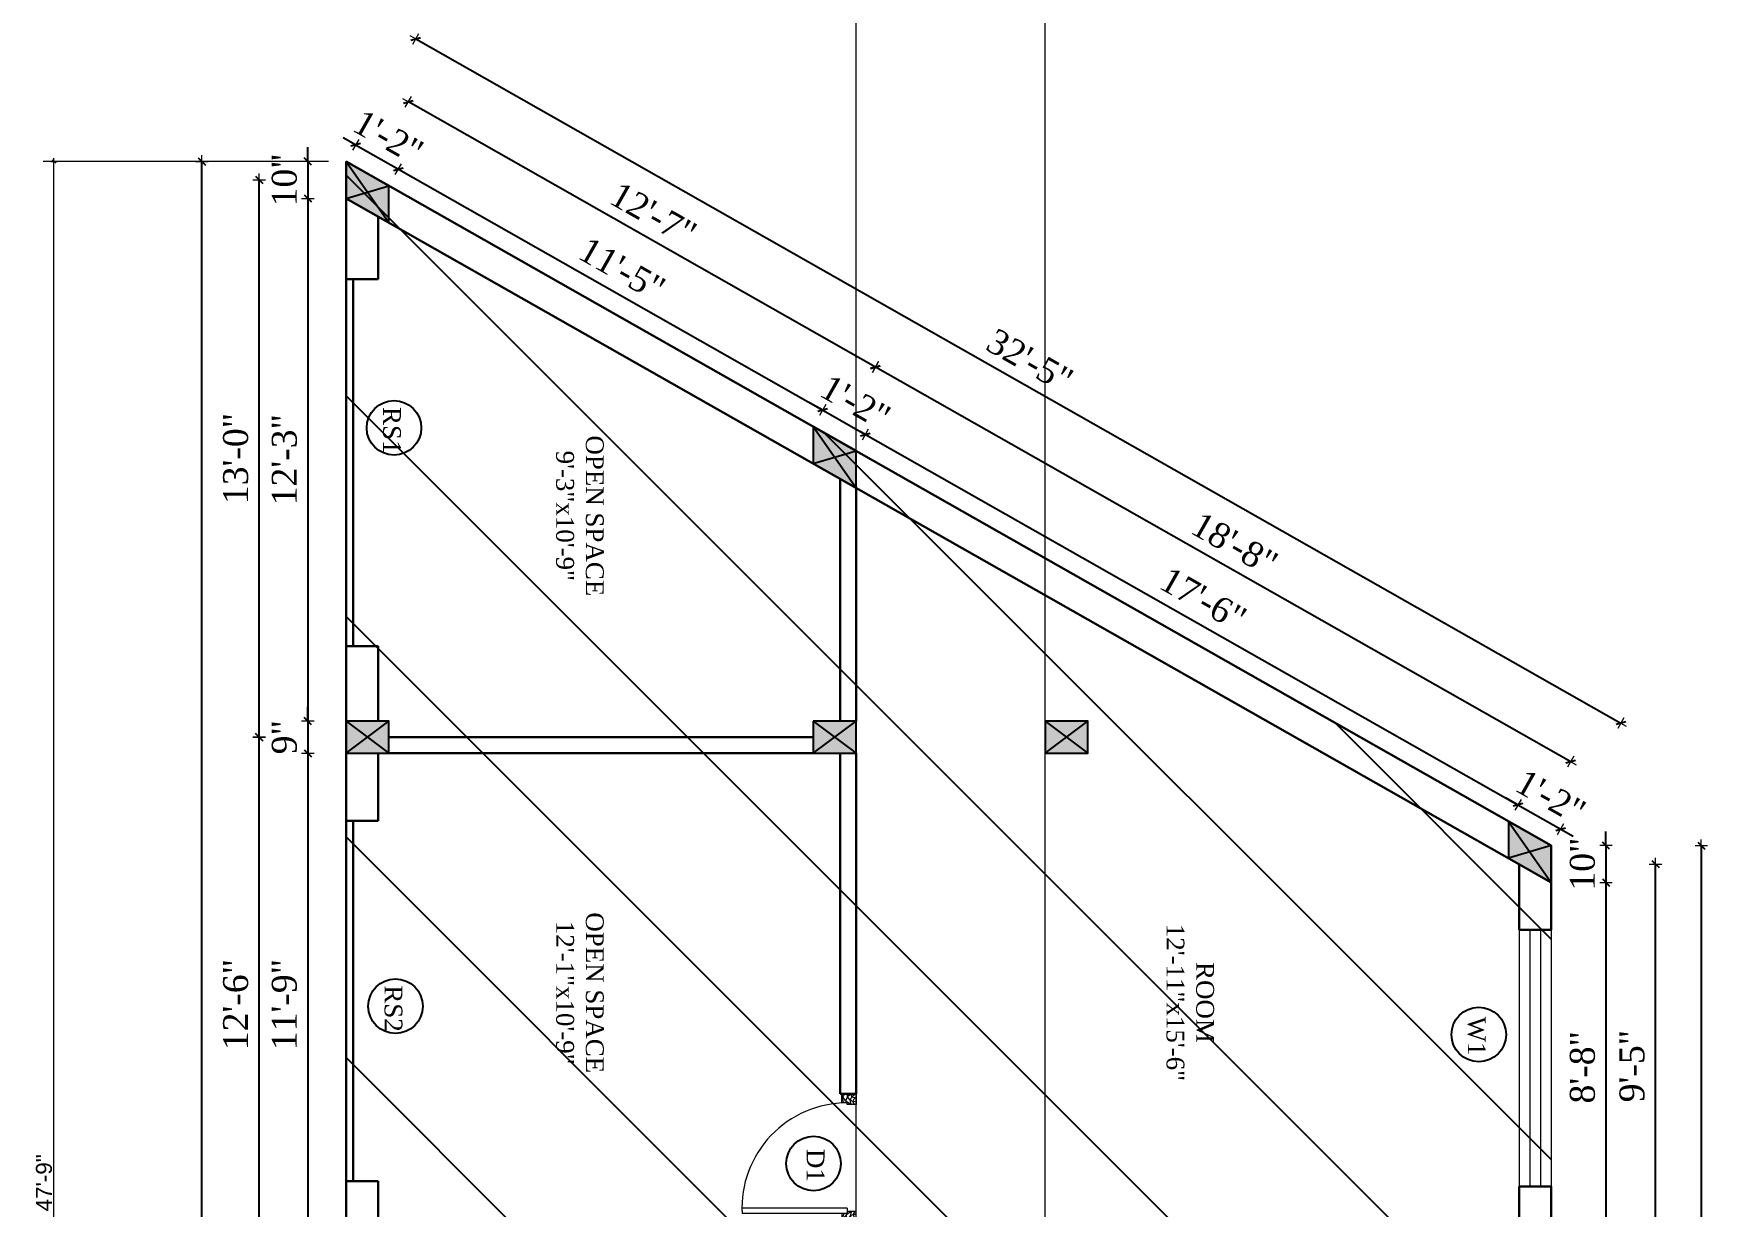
# Model space of a CAD drawing. Header units: inches. Extents: x 4069 to 291496, y -47643 to 12535.
# Drawn here: x 147445 to 147914.5, y -22967.5 to -22638.5 of the extents above; entities that cross this region are included whole.
import ezdxf

# ---------------------------------------------------------------- set-up
doc = ezdxf.new("R2010")
doc.units = ezdxf.units.IN
doc.header["$LTSCALE"] = 5
doc.header["$MEASUREMENT"] = 0
for name, color, linetype, lineweight in [('A-WALL', 7, 'Continuous', 9), ('Dimension', 7, 'Continuous', 18), ('DOOR', 62, 'Continuous', 0), ('Dw', 2, 'Continuous', 18)]:
    doc.layers.add(name, color=color, linetype=linetype, lineweight=lineweight)
doc.layers.add('dim line', color=7, linetype='Continuous', lineweight=15, true_color=0xfab2b2)
doc.layers.add('TEXT', color=6, linetype='Continuous')
doc.layers.add('WALL', color=7, linetype='Continuous')
doc.styles.add('ordinary', font='times.ttf')
doc.styles.get("Standard").update_dxf_attribs({"font": 'arial.ttf'})
doc.dimstyles.new('Copy of 96', dxfattribs={"dimtxt": 7, "dimasz": 4, "dimexe": 0.5, "dimexo": 0.5, "dimgap": 3, "dimtad": 1, "dimdec": 1, "dimzin": 11, "dimdsep": 46, "dimlunit": 4, "dimtxsty": 'ordinary', "dimblk": 'OBLIQUE', "dimcen": 0.09, "dimse1": 1, "dimse2": 1, "dimclrt": 6, "dimazin": 0, "dimtfac": 1, "dimtdec": 1, "dimtix": 1, "dimtmove": 2, "dimatfit": 3, "dimldrblk": 'leader', "dimfxl": 0.5, "dimfxlon": 1, "dimtolj": 1, "dimtzin": 0, "dimarcsym": 0})
doc.dimstyles.new('Standard$0', dxfattribs={"dimtxt": 6, "dimasz": 4, "dimexe": 3, "dimexo": 6, "dimgap": 3, "dimtad": 1, "dimdec": 1, "dimzin": 0, "dimdsep": 46, "dimlunit": 4, "dimtxsty": 'Standard', "dimcen": 0.09, "dimclrd": 6, "dimclre": 6, "dimclrt": 7, "dimadec": 0, "dimazin": 0, "dimtfac": 1, "dimtdec": 1, "dimtix": 1, "dimtofl": 0, "dimtmove": 1, "dimatfit": 3, "dimfxl": 1, "dimtolj": 1, "dimtzin": 0, "dimlwd": 18, "dimlwe": 18, "dimarcsym": 0})

# ---------------------------------------------------------------- blocks, each defined once
blk = doc.blocks.new('c2a')
at = {"color": 1, "ltscale": 5}
for p, q in [((18091.63, 4625.76), (18084.82, 4613.76)), ((18101.98, 4625.76), (18091.63, 4625.76)), ((18095.17, 4613.76), (18101.98, 4625.76)), ((18084.82, 4613.76), (18095.17, 4613.76))]:
    blk.add_line(p, q, dxfattribs=at)
blk = doc.blocks.new('A$C27B36B59')
at = {"layer": 'DOOR'}
for p, q in [((0, 4), (0, 0)), ((2.5, 4), (0, 4)), ((0, 0), (3, 0)), ((2.5, 2.5), (2.5, 4)), ((3, 2.5), (2.5, 2.5)), ((3, 0), (3, 2.5))]:
    blk.add_line(p, q, dxfattribs=at)
for centre, radius, start, end in [((-1.4, -0.54), 4.75, 22.1411, 72.838), ((1.34, 2.09), 1.64, 45.138, 144.8948), ((2.21, 0.3), 2.49, 83.3149, 152.658), ((0.13, 0.37), 2.05, 349.4875, 93.6805), ((1.96, -0.47), 2.01, 58.7447, 166.495), ((-0.06, 0.32), 1.13, 343.542, 86.947), ((2.08, -0.4), 1.17, 38.2816, 160.1519)]:
    blk.add_arc(centre, radius, start, end, dxfattribs=at)
blk = doc.blocks.new('D2')
at = {"layer": 'DOOR'}
for p, q in [((74473.95, 24047.59), (74473.95, 24018.09)), ((74473.95, 24047.59), (74475.45, 24047.59)), ((74475.45, 24047.59), (74475.45, 24018.13))]:
    blk.add_line(p, q, dxfattribs=at)
blk.add_arc((74473.95, 24047.59), 29.5, 180, 272.9146, dxfattribs=at)
at = {"layer": 'DOOR', "xscale": -1, "rotation": 180}
blk.add_blockref('A$C27B36B59', (74441.95, 24050.09), dxfattribs=at)
at = {"layer": 'DOOR', "rotation": 180}
blk.add_blockref('A$C27B36B59', (74477.95, 24050.09), dxfattribs=at)
blk = doc.blocks.new('oblique')
at = {"color": 0, "lineweight": -2}
blk.add_line((0.25, 0.25), (-0.25, -0.25), dxfattribs=at)
at = {"layer": 'dim line', "lineweight": 9}
for p, q in [((-0.4375, 0), (0.4375, 0)), ((0, 0.4375), (0, -0.4375))]:
    blk.add_line(p, q, dxfattribs=at)
blk = doc.blocks.new('*D4877')
at = {"layer": 'A-WALL', "color": 0, "lineweight": -2, "ltscale": 50, "transparency": 16777216}
blk.add_line((147508.32, -22985.9), (147508.32, -22835.9), dxfattribs=at)
at = {"layer": 'Defpoints', "color": 0, "ltscale": 50, "transparency": 16777216}
for p in [(147508.32, -22835.9), (147532.74, -22835.9), (147532.74, -22985.9)]:
    blk.add_point(p, dxfattribs=at)
at = {"layer": 'A-WALL', "color": 0, "lineweight": -2, "ltscale": 50, "transparency": 16777216, "xscale": 4, "yscale": 4, "zscale": 4}
for p, rotation in [((147508.32, -22835.9), 90), ((147508.32, -22985.9), 270)]:
    blk.add_blockref('oblique', p, dxfattribs=dict(at, rotation=rotation))
at = {"layer": 'A-WALL', "color": 6, "ltscale": 50, "transparency": 16777216, "insert": (147501.76, -22910.9), "char_height": 7, "attachment_point": 5, "rotation": 90, "style": 'ordinary'}
blk.add_mtext('\\A1;12\'-6"', dxfattribs=at)
blk = doc.blocks.new('_OBLIQUE')
at = {"color": 0, "linetype": 'ByBlock'}
blk.add_line((-0.5, -0.5), (0.5, 0.5), dxfattribs=at)
blk = doc.blocks.new('leader')
at = {"layer": 'Dimension'}
for p, q in [((0, -4.33), (0, 4.33)), ((-4.42, 0), (4.42, 0))]:
    blk.add_line(p, q, dxfattribs=at)
blk = doc.blocks.new('*D4878')
at = {"layer": 'A-WALL', "color": 0, "lineweight": -2, "ltscale": 50, "transparency": 16777216}
blk.add_line((147508.32, -22835.9), (147508.32, -22679.57), dxfattribs=at)
at = {"layer": 'Defpoints', "color": 0, "ltscale": 50, "transparency": 16777216}
for p in [(147508.32, -22679.57), (147532.74, -22679.57), (147532.74, -22835.9)]:
    blk.add_point(p, dxfattribs=at)
at = {"layer": 'A-WALL', "color": 0, "lineweight": -2, "ltscale": 50, "transparency": 16777216, "xscale": 4, "yscale": 4, "zscale": 4}
for p, rotation in [((147508.32, -22679.57), 90), ((147508.32, -22835.9), 270)]:
    blk.add_blockref('oblique', p, dxfattribs=dict(at, rotation=rotation))
at = {"layer": 'A-WALL', "color": 6, "ltscale": 50, "transparency": 16777216, "insert": (147501.76, -22757.73), "char_height": 7, "attachment_point": 5, "rotation": 90, "style": 'ordinary'}
blk.add_mtext('\\A1;13\'-0"', dxfattribs=at)
blk = doc.blocks.new('*D4863')
at = {"layer": 'A-WALL', "color": 0, "lineweight": -2, "ltscale": 50, "transparency": 16777216}
blk.add_line((147492.27, -23295.4), (147492.27, -22674.4), dxfattribs=at)
at = {"layer": 'Defpoints', "color": 0, "ltscale": 50, "transparency": 16777216}
for p in [(147492.27, -22674.4), (147535.92, -22674.4), (147541.92, -23295.4)]:
    blk.add_point(p, dxfattribs=at)
at = {"layer": 'A-WALL', "color": 0, "lineweight": -2, "ltscale": 50, "transparency": 16777216, "xscale": 4, "yscale": 4, "zscale": 4}
for p, rotation in [((147492.27, -22674.4), 90), ((147492.27, -23295.4), 270)]:
    blk.add_blockref('oblique', p, dxfattribs=dict(at, rotation=rotation))
at = {"layer": 'A-WALL', "color": 6, "ltscale": 50, "transparency": 16777216, "insert": (147485.7, -22984.9), "char_height": 7, "attachment_point": 5, "rotation": 90, "style": 'ordinary'}
blk.add_mtext('\\A1;51\'-9"', dxfattribs=at)
blk = doc.blocks.new('*D4879')
at = {"layer": 'A-WALL', "color": 0, "lineweight": -2, "ltscale": 50, "transparency": 16777216}
for p, q in [((147535.38, -22669.75), (147531.9, -22667.78)), ((147535.38, -22669.75), (147547.38, -22676.57)), ((147547.38, -22676.57), (147550.85, -22678.54))]:
    blk.add_line(p, q, dxfattribs=at)
at = {"layer": 'Defpoints', "color": 0, "ltscale": 50, "transparency": 16777216}
for p in [(147532.74, -22674.4), (147547.38, -22676.57), (147544.74, -22681.21)]:
    blk.add_point(p, dxfattribs=at)
at = {"layer": 'A-WALL', "color": 0, "lineweight": -2, "ltscale": 50, "transparency": 16777216, "xscale": 4, "yscale": 4, "zscale": 4}
for p, rotation in [((147535.38, -22669.75), 330.4114854943178), ((147547.38, -22676.57), 150.4114854943178)]:
    blk.add_blockref('oblique', p, dxfattribs=dict(at, rotation=rotation))
at = {"layer": 'A-WALL', "color": 6, "ltscale": 50, "transparency": 16777216, "insert": (147544.58, -22667.51), "char_height": 7, "attachment_point": 5, "rotation": 330.4115, "style": 'ordinary'}
blk.add_mtext('\\A1;1\'-2"', dxfattribs=at)
blk = doc.blocks.new('*D4880')
at = {"layer": 'A-WALL', "color": 0, "lineweight": -2, "ltscale": 50, "transparency": 16777216}
blk.add_line((147547.38, -22676.57), (147666.38, -22744.14), dxfattribs=at)
at = {"layer": 'Defpoints', "color": 0, "ltscale": 50, "transparency": 16777216}
for p in [(147544.74, -22681.21), (147666.38, -22744.14), (147663.74, -22748.78)]:
    blk.add_point(p, dxfattribs=at)
at = {"layer": 'A-WALL', "color": 0, "lineweight": -2, "ltscale": 50, "transparency": 16777216, "xscale": 4, "yscale": 4, "zscale": 4}
for p, rotation in [((147547.38, -22676.57), 150.4114854943182), ((147666.38, -22744.14), 330.4114854943182)]:
    blk.add_blockref('oblique', p, dxfattribs=dict(at, rotation=rotation))
at = {"layer": 'A-WALL', "color": 6, "ltscale": 50, "transparency": 16777216, "insert": (147610.11, -22704.65), "char_height": 7, "attachment_point": 5, "rotation": 330.4115, "style": 'ordinary'}
blk.add_mtext('\\A1;11\'-5"', dxfattribs=at)
blk = doc.blocks.new('*D4881')
at = {"layer": 'A-WALL', "color": 0, "lineweight": -2, "ltscale": 50, "transparency": 16777216}
for p, q in [((147666.38, -22744.14), (147662.9, -22742.16)), ((147666.38, -22744.14), (147678.38, -22750.95)), ((147678.38, -22750.95), (147681.85, -22752.92))]:
    blk.add_line(p, q, dxfattribs=at)
at = {"layer": 'Defpoints', "color": 0, "ltscale": 50, "transparency": 16777216}
for p in [(147663.74, -22748.78), (147678.38, -22750.95), (147675.74, -22755.59)]:
    blk.add_point(p, dxfattribs=at)
at = {"layer": 'A-WALL', "color": 0, "lineweight": -2, "ltscale": 50, "transparency": 16777216, "xscale": 4, "yscale": 4, "zscale": 4}
for p, rotation in [((147666.38, -22744.14), 330.4114854943182), ((147678.38, -22750.95), 150.4114854943182)]:
    blk.add_blockref('oblique', p, dxfattribs=dict(at, rotation=rotation))
at = {"layer": 'A-WALL', "color": 6, "ltscale": 50, "transparency": 16777216, "insert": (147675.58, -22741.89), "char_height": 7, "attachment_point": 5, "rotation": 330.4115, "style": 'ordinary'}
blk.add_mtext('\\A1;1\'-2"', dxfattribs=at)
blk = doc.blocks.new('*D4882')
at = {"layer": 'A-WALL', "color": 0, "lineweight": -2, "ltscale": 50, "transparency": 16777216}
blk.add_line((147678.38, -22750.95), (147861.38, -22854.86), dxfattribs=at)
at = {"layer": 'Defpoints', "color": 0, "ltscale": 50, "transparency": 16777216}
for p in [(147675.74, -22755.59), (147861.38, -22854.86), (147858.74, -22859.5)]:
    blk.add_point(p, dxfattribs=at)
at = {"layer": 'A-WALL', "color": 0, "lineweight": -2, "ltscale": 50, "transparency": 16777216, "xscale": 4, "yscale": 4, "zscale": 4}
for p, rotation in [((147678.38, -22750.95), 150.4114854943182), ((147861.38, -22854.86), 330.4114854943182)]:
    blk.add_blockref('oblique', p, dxfattribs=dict(at, rotation=rotation))
at = {"layer": 'A-WALL', "color": 6, "ltscale": 50, "transparency": 16777216, "insert": (147773.12, -22797.19), "char_height": 7, "attachment_point": 5, "rotation": 330.4115, "style": 'ordinary'}
blk.add_mtext('\\A1;17\'-6"', dxfattribs=at)
blk = doc.blocks.new('*D4883')
at = {"layer": 'A-WALL', "color": 0, "lineweight": -2, "ltscale": 50, "transparency": 16777216}
for p, q in [((147861.38, -22854.86), (147857.9, -22852.88)), ((147861.38, -22854.86), (147873.38, -22861.67)), ((147873.38, -22861.67), (147876.85, -22863.65))]:
    blk.add_line(p, q, dxfattribs=at)
at = {"layer": 'Defpoints', "color": 0, "ltscale": 50, "transparency": 16777216}
for p in [(147858.74, -22859.5), (147873.38, -22861.67), (147870.74, -22866.32)]:
    blk.add_point(p, dxfattribs=at)
at = {"layer": 'A-WALL', "color": 0, "lineweight": -2, "ltscale": 50, "transparency": 16777216, "xscale": 4, "yscale": 4, "zscale": 4}
for p, rotation in [((147861.38, -22854.86), 330.4114854943182), ((147873.38, -22861.67), 150.4114854943182)]:
    blk.add_blockref('oblique', p, dxfattribs=dict(at, rotation=rotation))
at = {"layer": 'A-WALL', "color": 6, "ltscale": 50, "transparency": 16777216, "insert": (147870.58, -22852.61), "char_height": 7, "attachment_point": 5, "rotation": 330.4115, "style": 'ordinary'}
blk.add_mtext('\\A1;1\'-2"', dxfattribs=at)
blk = doc.blocks.new('*D4884')
at = {"layer": 'A-WALL', "color": 0, "lineweight": -2, "ltscale": 50, "transparency": 16777216}
blk.add_line((147876.17, -22842.78), (147681.17, -22732.06), dxfattribs=at)
at = {"layer": 'Defpoints', "color": 0, "ltscale": 50, "transparency": 16777216}
for p in [(147681.17, -22732.06), (147669.74, -22752.19), (147864.74, -22862.91)]:
    blk.add_point(p, dxfattribs=at)
at = {"layer": 'A-WALL', "color": 0, "lineweight": -2, "ltscale": 50, "transparency": 16777216, "xscale": 4, "yscale": 4, "zscale": 4}
for p, rotation in [((147681.17, -22732.06), 150.4114854942596), ((147876.17, -22842.78), 330.4114854942596)]:
    blk.add_blockref('oblique', p, dxfattribs=dict(at, rotation=rotation))
at = {"layer": 'A-WALL', "color": 6, "ltscale": 50, "transparency": 16777216, "insert": (147781.91, -22781.71), "char_height": 7, "attachment_point": 5, "rotation": 330.4115, "style": 'ordinary'}
blk.add_mtext('\\A1;18\'-8"', dxfattribs=at)
blk = doc.blocks.new('*D4885')
at = {"layer": 'A-WALL', "color": 0, "lineweight": -2, "ltscale": 50, "transparency": 16777216}
blk.add_line((147681.17, -22732.06), (147550.17, -22657.67), dxfattribs=at)
at = {"layer": 'Defpoints', "color": 0, "ltscale": 50, "transparency": 16777216}
for p in [(147550.17, -22657.67), (147538.74, -22677.8), (147669.74, -22752.19)]:
    blk.add_point(p, dxfattribs=at)
at = {"layer": 'A-WALL', "color": 0, "lineweight": -2, "ltscale": 50, "transparency": 16777216, "xscale": 4, "yscale": 4, "zscale": 4}
for p, rotation in [((147550.17, -22657.67), 150.4114854943182), ((147681.17, -22732.06), 330.4114854943182)]:
    blk.add_blockref('oblique', p, dxfattribs=dict(at, rotation=rotation))
at = {"layer": 'A-WALL', "color": 6, "ltscale": 50, "transparency": 16777216, "insert": (147618.91, -22689.15), "char_height": 7, "attachment_point": 5, "rotation": 330.4115, "style": 'ordinary'}
blk.add_mtext('\\A1;12\'-7"', dxfattribs=at)
blk = doc.blocks.new('*D4864')
at = {"layer": 'A-WALL', "color": 0, "lineweight": -2, "ltscale": 50, "transparency": 16777216}
blk.add_line((147552.25, -22640.02), (147890.25, -22831.95), dxfattribs=at)
at = {"layer": 'Defpoints', "color": 0, "ltscale": 50, "transparency": 16777216}
for p in [(147532.74, -22674.4), (147890.25, -22831.95), (147870.74, -22866.32)]:
    blk.add_point(p, dxfattribs=at)
at = {"layer": 'A-WALL', "color": 0, "lineweight": -2, "ltscale": 50, "transparency": 16777216, "xscale": 4, "yscale": 4, "zscale": 4}
for p, rotation in [((147552.25, -22640.02), 150.4114854942656), ((147890.25, -22831.95), 330.4114854942656)]:
    blk.add_blockref('oblique', p, dxfattribs=dict(at, rotation=rotation))
at = {"layer": 'A-WALL', "color": 6, "ltscale": 50, "transparency": 16777216, "insert": (147724.49, -22730.28), "char_height": 7, "attachment_point": 5, "rotation": 330.4115, "style": 'ordinary'}
blk.add_mtext('\\A1;32\'-5"', dxfattribs=at)
blk = doc.blocks.new('*D4886')
at = {"layer": 'A-WALL', "color": 0, "lineweight": -2, "ltscale": 50, "transparency": 16777216}
for p, q in [((147886.05, -22866.32), (147886.05, -22862.32)), ((147886.05, -22866.32), (147886.05, -22876.67)), ((147886.05, -22876.67), (147886.05, -22880.67))]:
    blk.add_line(p, q, dxfattribs=at)
at = {"layer": 'Defpoints', "color": 0, "ltscale": 50, "transparency": 16777216}
for p in [(147870.74, -22866.32), (147870.74, -22876.67), (147886.05, -22876.67)]:
    blk.add_point(p, dxfattribs=at)
at = {"layer": 'A-WALL', "color": 0, "lineweight": -2, "ltscale": 50, "transparency": 16777216, "xscale": 4, "yscale": 4, "zscale": 4}
for p, rotation in [((147886.05, -22866.32), 270), ((147886.05, -22876.67), 90)]:
    blk.add_blockref('oblique', p, dxfattribs=dict(at, rotation=rotation))
at = {"layer": 'A-WALL', "color": 6, "ltscale": 50, "transparency": 16777216, "insert": (147879.49, -22871.49), "char_height": 7, "attachment_point": 5, "rotation": 90, "style": 'ordinary'}
blk.add_mtext('\\A1;10"', dxfattribs=at)
blk = doc.blocks.new('*D4887')
at = {"layer": 'A-WALL', "color": 0, "lineweight": -2, "ltscale": 50, "transparency": 16777216}
blk.add_line((147886.05, -22876.67), (147886.05, -22980.32), dxfattribs=at)
at = {"layer": 'Defpoints', "color": 0, "ltscale": 50, "transparency": 16777216}
for p in [(147870.74, -22876.67), (147870.74, -22980.32), (147886.05, -22980.32)]:
    blk.add_point(p, dxfattribs=at)
at = {"layer": 'A-WALL', "color": 0, "lineweight": -2, "ltscale": 50, "transparency": 16777216, "xscale": 4, "yscale": 4, "zscale": 4}
for p, rotation in [((147886.05, -22876.67), 90), ((147886.05, -22980.32), 270)]:
    blk.add_blockref('oblique', p, dxfattribs=dict(at, rotation=rotation))
at = {"layer": 'A-WALL', "color": 6, "ltscale": 50, "transparency": 16777216, "insert": (147879.49, -22928.49), "char_height": 7, "attachment_point": 5, "rotation": 90, "style": 'ordinary'}
blk.add_mtext('\\A1;8\'-8"', dxfattribs=at)
blk = doc.blocks.new('*D4895')
at = {"layer": 'A-WALL', "color": 0, "lineweight": -2, "ltscale": 50, "transparency": 16777216}
blk.add_line((147899.95, -22984.82), (147899.95, -22871.49), dxfattribs=at)
at = {"layer": 'Defpoints', "color": 0, "ltscale": 50, "transparency": 16777216}
for p in [(147870.74, -22871.49), (147899.95, -22871.49), (147870.74, -22984.82)]:
    blk.add_point(p, dxfattribs=at)
at = {"layer": 'A-WALL', "color": 0, "lineweight": -2, "ltscale": 50, "transparency": 16777216, "xscale": 4, "yscale": 4, "zscale": 4}
for p, rotation in [((147899.95, -22871.49), 90), ((147899.95, -22984.82), 270)]:
    blk.add_blockref('oblique', p, dxfattribs=dict(at, rotation=rotation))
at = {"layer": 'A-WALL', "color": 6, "ltscale": 50, "transparency": 16777216, "insert": (147893.38, -22928.16), "char_height": 7, "attachment_point": 5, "rotation": 90, "style": 'ordinary'}
blk.add_mtext('\\A1;9\'-5"', dxfattribs=at)
blk = doc.blocks.new('*D4865')
at = {"layer": 'A-WALL', "color": 0, "lineweight": -2, "ltscale": 50, "transparency": 16777216}
blk.add_line((147912.8, -22866.32), (147912.8, -23245.32), dxfattribs=at)
at = {"layer": 'Defpoints', "color": 0, "ltscale": 50, "transparency": 16777216}
for p in [(147870.74, -22866.32), (147870.74, -23245.32), (147912.8, -23245.32)]:
    blk.add_point(p, dxfattribs=at)
at = {"layer": 'A-WALL', "color": 0, "lineweight": -2, "ltscale": 50, "transparency": 16777216, "xscale": 4, "yscale": 4, "zscale": 4}
for p, rotation in [((147912.8, -22866.32), 90), ((147912.8, -23245.32), 270)]:
    blk.add_blockref('oblique', p, dxfattribs=dict(at, rotation=rotation))
at = {"layer": 'A-WALL', "color": 6, "ltscale": 50, "transparency": 16777216, "insert": (147906.23, -23055.82), "char_height": 7, "attachment_point": 5, "rotation": 90, "style": 'ordinary'}
blk.add_mtext('\\A1;31\'-7"', dxfattribs=at)
blk = doc.blocks.new('*D4866')
at = {"layer": 'A-WALL', "color": 0, "lineweight": -2, "ltscale": 50, "transparency": 16777216}
for p, q in [((147521.98, -22674.4), (147521.98, -22670.4)), ((147521.98, -22674.4), (147521.98, -22684.75)), ((147521.98, -22684.75), (147521.98, -22688.75))]:
    blk.add_line(p, q, dxfattribs=at)
at = {"layer": 'Defpoints', "color": 0, "ltscale": 50, "transparency": 16777216}
for p in [(147532.74, -22674.4), (147521.98, -22684.75), (147532.74, -22684.75)]:
    blk.add_point(p, dxfattribs=at)
at = {"layer": 'A-WALL', "color": 0, "lineweight": -2, "ltscale": 50, "transparency": 16777216, "xscale": 4, "yscale": 4, "zscale": 4}
for p, rotation in [((147521.98, -22674.4), 270), ((147521.98, -22684.75), 90)]:
    blk.add_blockref('oblique', p, dxfattribs=dict(at, rotation=rotation))
at = {"layer": 'A-WALL', "color": 6, "ltscale": 50, "transparency": 16777216, "insert": (147515.42, -22679.57), "char_height": 7, "attachment_point": 5, "rotation": 90, "style": 'ordinary'}
blk.add_mtext('\\A1;10"', dxfattribs=at)
blk = doc.blocks.new('*D4867')
at = {"layer": 'A-WALL', "color": 0, "lineweight": -2, "ltscale": 50, "transparency": 16777216}
blk.add_line((147521.98, -22684.75), (147521.98, -22831.4), dxfattribs=at)
at = {"layer": 'Defpoints', "color": 0, "ltscale": 50, "transparency": 16777216}
for p in [(147532.74, -22684.75), (147521.98, -22831.4), (147532.74, -22831.4)]:
    blk.add_point(p, dxfattribs=at)
at = {"layer": 'A-WALL', "color": 0, "lineweight": -2, "ltscale": 50, "transparency": 16777216, "xscale": 4, "yscale": 4, "zscale": 4}
for p, rotation in [((147521.98, -22684.75), 90), ((147521.98, -22831.4), 270)]:
    blk.add_blockref('oblique', p, dxfattribs=dict(at, rotation=rotation))
at = {"layer": 'A-WALL', "color": 6, "ltscale": 50, "transparency": 16777216, "insert": (147515.42, -22758.07), "char_height": 7, "attachment_point": 5, "rotation": 90, "style": 'ordinary'}
blk.add_mtext('\\A1;12\'-3"', dxfattribs=at)
blk = doc.blocks.new('*D4868')
at = {"layer": 'A-WALL', "color": 0, "lineweight": -2, "ltscale": 50, "transparency": 16777216}
for p, q in [((147521.98, -22831.4), (147521.98, -22827.4)), ((147521.98, -22831.4), (147521.98, -22840.4)), ((147521.98, -22840.4), (147521.98, -22844.4))]:
    blk.add_line(p, q, dxfattribs=at)
at = {"layer": 'Defpoints', "color": 0, "ltscale": 50, "transparency": 16777216}
for p in [(147532.74, -22831.4), (147521.98, -22840.4), (147532.74, -22840.4)]:
    blk.add_point(p, dxfattribs=at)
at = {"layer": 'A-WALL', "color": 0, "lineweight": -2, "ltscale": 50, "transparency": 16777216, "xscale": 4, "yscale": 4, "zscale": 4}
for p, rotation in [((147521.98, -22831.4), 270), ((147521.98, -22840.4), 90)]:
    blk.add_blockref('oblique', p, dxfattribs=dict(at, rotation=rotation))
at = {"layer": 'A-WALL', "color": 6, "ltscale": 50, "transparency": 16777216, "insert": (147515.41, -22835.9), "char_height": 7, "attachment_point": 5, "rotation": 90, "style": 'ordinary'}
blk.add_mtext('\\A1;9"', dxfattribs=at)
blk = doc.blocks.new('*D4869')
at = {"layer": 'A-WALL', "color": 0, "lineweight": -2, "ltscale": 50, "transparency": 16777216}
blk.add_line((147521.98, -22840.4), (147521.98, -22981.4), dxfattribs=at)
at = {"layer": 'Defpoints', "color": 0, "ltscale": 50, "transparency": 16777216}
for p in [(147532.74, -22840.4), (147521.98, -22981.4), (147532.74, -22981.4)]:
    blk.add_point(p, dxfattribs=at)
at = {"layer": 'A-WALL', "color": 0, "lineweight": -2, "ltscale": 50, "transparency": 16777216, "xscale": 4, "yscale": 4, "zscale": 4}
for p, rotation in [((147521.98, -22840.4), 90), ((147521.98, -22981.4), 270)]:
    blk.add_blockref('oblique', p, dxfattribs=dict(at, rotation=rotation))
at = {"layer": 'A-WALL', "color": 6, "ltscale": 50, "transparency": 16777216, "insert": (147515.41, -22910.9), "char_height": 7, "attachment_point": 5, "rotation": 90, "style": 'ordinary'}
blk.add_mtext('\\A1;11\'-9"', dxfattribs=at)
blk = doc.blocks.new('*D4874')
at = {"layer": 'A-WALL', "color": 47, "lineweight": 0, "ltscale": 5, "transparency": 16777216}
for p, q in [((147527.74, -22674.4), (147447.79, -22674.4)), ((147527.74, -23247.4), (147447.79, -23247.4))]:
    blk.add_line(p, q, dxfattribs=at)
at = {"layer": 'A-WALL', "color": 33, "lineweight": 0, "ltscale": 5, "transparency": 16777216}
blk.add_line((147450.79, -23247.4), (147450.79, -22674.4), dxfattribs=at)
at = {"layer": 'Defpoints', "color": 0, "ltscale": 5, "transparency": 16777216}
for p in [(147450.79, -22674.4), (147532.74, -22674.4), (147532.74, -23247.4)]:
    blk.add_point(p, dxfattribs=at)
at = {"layer": 'A-WALL', "color": 33, "lineweight": 0, "ltscale": 5, "transparency": 16777216, "xscale": 2, "yscale": 2, "zscale": 2}
for p, rotation in [((147450.79, -22674.4), 90), ((147450.79, -23247.4), 270)]:
    blk.add_blockref('oblique', p, dxfattribs=dict(at, rotation=rotation))
at = {"layer": 'A-WALL', "color": 7, "ltscale": 5, "transparency": 16777216, "insert": (147447.99, -22960.9), "char_height": 4.5, "attachment_point": 5, "rotation": 90}
blk.add_mtext('\\A1;47\'-9"', dxfattribs=at)

msp = doc.modelspace()

# ---------------------------------------------------------------- hatches: boundary and pattern name
at = {"layer": 'WALL', "linetype": 'ByBlock', "ltscale": 5, "true_color": 0xf8991e}
h = msp.add_hatch(color=30, dxfattribs=at)
h.dxf.hatch_style = 1
h.paths.add_polyline_path([(147538.73736, -22682.97874), (147532.73736, -22684.74669), (147544.73736, -22691.56046)])
h.paths.add_polyline_path([(147538.73736, -22682.97874), (147544.73736, -22691.56046), (147544.73736, -22681.2108)])
h.paths.add_polyline_path([(147544.73736, -22681.2108), (147532.73736, -22674.39703), (147538.73736, -22682.97874)])
h.paths.add_polyline_path([(147538.73736, -22682.97874), (147532.73736, -22674.39703), (147532.73736, -22684.74669)])
h = msp.add_hatch(dxfattribs=at)
h.set_pattern_fill('ANSI31', color=30, scale=350, angle=-90)
h.set_pattern_definition([(315, (150117.79, -16230.094), (30.93592, 30.93592), [])])
h.paths.add_polyline_path([(147532.73736, -22674.39703), (147870.73736, -22866.31814), (147870.73736, -23245.31814), (147628.73736, -23246.80658), (147628.73736, -23295.39703), (147538.73736, -23295.39703), (147538.73736, -23247.39703), (147532.73736, -23247.39703)])
h = msp.add_hatch(color=30, dxfattribs=at)
h.dxf.hatch_style = 1
h.paths.add_polyline_path([(147669.73736, -22757.36237), (147663.73736, -22759.13031), (147675.73736, -22765.94408)])
h.paths.add_polyline_path([(147669.73736, -22757.36237), (147675.73736, -22765.94408), (147675.73736, -22755.59442)])
h.paths.add_polyline_path([(147675.73736, -22755.59442), (147663.73736, -22748.78066), (147669.73736, -22757.36237)])
h.paths.add_polyline_path([(147669.73736, -22757.36237), (147663.73736, -22748.78066), (147663.73736, -22759.13031)])
h = msp.add_hatch(color=30, dxfattribs=at)
h.dxf.hatch_style = 1
h.paths.add_polyline_path([(147538.73736, -22835.89694), (147532.73736, -22831.39694), (147532.73736, -22840.39694)])
h.paths.add_polyline_path([(147532.73736, -22840.39694), (147544.73736, -22840.39694), (147538.73736, -22835.89694)])
h.paths.add_polyline_path([(147538.73736, -22835.89694), (147544.73736, -22840.39694), (147544.73736, -22831.39694)])
h.paths.add_polyline_path([(147544.73736, -22831.39694), (147532.73736, -22831.39694), (147538.73736, -22835.89694)])
h = msp.add_hatch(color=30, dxfattribs=at)
h.dxf.hatch_style = 1
h.paths.add_polyline_path([(147669.73736, -22835.89694), (147663.73736, -22831.39694), (147663.73736, -22840.39694)])
h.paths.add_polyline_path([(147663.73736, -22840.39694), (147675.73736, -22840.39694), (147669.73736, -22835.89694)])
h.paths.add_polyline_path([(147669.73736, -22835.89694), (147675.73736, -22840.39694), (147675.73736, -22831.39694)])
h.paths.add_polyline_path([(147675.73736, -22831.39694), (147663.73736, -22831.39694), (147669.73736, -22835.89694)])
h = msp.add_hatch(color=30, dxfattribs=at)
h.dxf.hatch_style = 1
h.paths.add_polyline_path([(147734.73736, -22835.89694), (147728.73736, -22831.39694), (147728.73736, -22840.39694)])
h.paths.add_polyline_path([(147728.73736, -22840.39694), (147740.73736, -22840.39694), (147734.73736, -22835.89694)])
h.paths.add_polyline_path([(147734.73736, -22835.89694), (147740.73736, -22840.39694), (147740.73736, -22831.39694)])
h.paths.add_polyline_path([(147740.73736, -22831.39694), (147728.73736, -22831.39694), (147734.73736, -22835.89694)])
h = msp.add_hatch(color=30, dxfattribs=at)
h.dxf.hatch_style = 1
h.paths.add_polyline_path([(147864.73736, -22868.08609), (147858.73736, -22869.85403), (147870.73736, -22876.6678)])
h.paths.add_polyline_path([(147864.73736, -22868.08609), (147870.73736, -22876.6678), (147870.73736, -22866.31814)])
h.paths.add_polyline_path([(147870.73736, -22866.31814), (147858.73736, -22859.50438), (147864.73736, -22868.08609)])
h.paths.add_polyline_path([(147864.73736, -22868.08609), (147858.73736, -22859.50438), (147858.73736, -22869.85403)])

# ---------------------------------------------------------------- linework, layer by layer
at = {"color": 1, "ltscale": 5}
for p, q in [((147532.73736, -22674.39703), (147544.73736, -22691.56046)), ((147532.73736, -22684.74669), (147544.73736, -22681.2108)), ((147663.73736, -22748.78066), (147675.73736, -22765.94408)), ((147663.73736, -22759.13031), (147675.73736, -22755.59442)), ((147532.73736, -22831.39694), (147544.73736, -22840.39694)), ((147532.73736, -22840.39694), (147544.73736, -22831.39694)), ((147663.73736, -22831.39694), (147675.73736, -22840.39694)), ((147663.73736, -22840.39694), (147675.73736, -22831.39694)), ((147728.73736, -22831.39694), (147740.73736, -22840.39694)), ((147728.73736, -22840.39694), (147740.73736, -22831.39694)), ((147858.73736, -22859.50438), (147870.73736, -22876.6678)), ((147870.73736, -22866.31814), (147858.73736, -22869.85403))]:
    msp.add_line(p, q, dxfattribs=at)
at = {"layer": 'A-WALL', "lineweight": 30}
for p, q in [((147532.73736, -22674.39703), (147870.73736, -22866.31814)), ((147532.73736, -22674.39703), (147532.73736, -22707.39703)), ((147532.73736, -22684.74669), (147870.73736, -22876.6678)), ((147541.73736, -22689.85701), (147541.73736, -22707.39703)), ((147532.73736, -22707.39703), (147541.73736, -22707.39703)), ((147532.73736, -22707.39703), (147532.73736, -22810.39703)), ((147534.73736, -22707.39703), (147534.73736, -22810.39703)), ((147671.23736, -22831.39694), (147671.23736, -22763.38892)), ((147675.73736, -22831.39694), (147675.73736, -22765.94408)), ((147532.73736, -22810.39703), (147532.73736, -22859.39703)), ((147532.73736, -22810.39703), (147541.73736, -22810.39703)), ((147541.73736, -22810.39703), (147541.73736, -22831.39694)), ((147544.73736, -22835.89694), (147663.73736, -22835.89694)), ((147541.73736, -22840.39694), (147541.73736, -22859.39703)), ((147544.73736, -22840.39694), (147663.73736, -22840.39694)), ((147671.23736, -22935.9634), (147671.23736, -22840.39694)), ((147675.73736, -22935.9634), (147675.73736, -22840.39694)), ((147532.73736, -22859.39703), (147541.73736, -22859.39703)), ((147532.73736, -22859.39703), (147532.73736, -22960.39703)), ((147534.73736, -22859.39703), (147534.73736, -22960.39703)), ((147870.73736, -22889.93777), (147870.73736, -22866.31814)), ((147861.73736, -22889.93777), (147861.73736, -22871.55748)), ((147861.73736, -22889.93777), (147870.73736, -22889.93777)), ((147675.73736, -22935.9634), (147671.23736, -22935.9634)), ((147532.73736, -22960.39703), (147532.73736, -23011.39703)), ((147532.73736, -22960.39703), (147541.73736, -22960.39703)), ((147541.73736, -22960.39703), (147541.73736, -22981.39694)), ((147861.73736, -22980.31806), (147861.73736, -22961.93777)), ((147861.73736, -22961.93777), (147870.73736, -22961.93777)), ((147870.73736, -23009.31806), (147870.73736, -22961.93777))]:
    msp.add_line(p, q, dxfattribs=at)
at = {"layer": 'A-WALL', "ltscale": 5}
for p in [(147675.73736, -23144.70433), (147728.73736, -23147.17648)]:
    msp.add_xline(p, (0, 1), dxfattribs=at)
at = {"layer": 'Dw', "color": 3}
for p, q in [((147861.73736, -22889.93777), (147861.73736, -22961.93777)), ((147864.73736, -22889.93777), (147864.73736, -22961.93777)), ((147867.73736, -22889.93777), (147867.73736, -22961.93777)), ((147870.73736, -22889.93777), (147870.73736, -22961.93777))]:
    msp.add_line(p, q, dxfattribs=at)
at = {"layer": 'TEXT'}
for centre in [(147546.14998, -22749.1364), (147546.56556, -22911.35518), (147850.38858, -22919.29803), (147663.81775, -22955.48979)]:
    msp.add_circle(centre, 7.64038, dxfattribs=at)
at = {"layer": 'WALL', "color": 2, "linetype": 'ByBlock', "ltscale": 5}
for points in [[(147532.73736, -22674.39703), (147532.73736, -22684.74669), (147544.73736, -22691.56046), (147544.73736, -22681.2108)], [(147663.73736, -22748.78066), (147663.73736, -22759.13031), (147675.73736, -22765.94408), (147675.73736, -22755.59442)], [(147532.73736, -22831.39694), (147532.73736, -22840.39694), (147544.73736, -22840.39694), (147544.73736, -22831.39694)], [(147663.73736, -22831.39694), (147663.73736, -22840.39694), (147675.73736, -22840.39694), (147675.73736, -22831.39694)], [(147728.73736, -22831.39694), (147728.73736, -22840.39694), (147740.73736, -22840.39694), (147740.73736, -22831.39694)], [(147858.73736, -22859.50438), (147858.73736, -22869.85403), (147870.73736, -22876.6678), (147870.73736, -22866.31814)]]:
    msp.add_lwpolyline(points, close=True, dxfattribs=at)

# ---------------------------------------------------------------- block references
at = {"layer": 'WALL', "color": 2, "linetype": 'ByBlock', "ltscale": 5, "rotation": 270}
for p in [(142918.97818, -4589.57781), (143049.97818, -4663.96144), (143244.97818, -4774.68516)]:
    msp.add_blockref('c2a', p, dxfattribs=at)
at = {"layer": 'WALL', "color": 2, "linetype": 'ByBlock', "rotation": 270}
msp.add_blockref('D2', (123625.64944, 51505.98782), dxfattribs=at)

# ---------------------------------------------------------------- texts
at = {"layer": 'TEXT', "style": 'ordinary'}
for s, p in [('RS1', (147543.08586, -22743.29281)), ('RS2', (147543.50144, -22905.5116)), ('W1', (147847.32447, -22914.26503)), ('D1', (147661.89262, -22951.39182))]:
    msp.add_text(s, height=5, rotation=270.0003881, dxfattribs=at).set_placement(p)
at = {"layer": 'TEXT', "char_height": 5, "attachment_point": 8, "rotation": 269.9996119, "style": 'ordinary'}
for s, insert in [('OPEN SPACE\\P9\'-3"x10\'-9"', (147591.56919, -22773.80468)), ('OPEN SPACE\\P12\'-1"x10\'-9"', (147591.56919, -22907.58045)), ('ROOM\\P12\'-11"x15\'-6"', (147762.7436, -22910.30379))]:
    msp.add_mtext_dynamic_manual_height_columns(s, width=101.5687276, gutter_width=1720.71691, heights=[0], dxfattribs=dict(at, insert=insert))

# ---------------------------------------------------------------- dimensions: what is measured, and where the dimension line sits
at = {"layer": 'A-WALL', "ltscale": 50}
for p1, p2, distance, picture, middle in [((147532.73736, -22674.39703), (147870.73736, -22866.31814), 39.52759, '*D4864', (147724.49419, -22730.27961)), ((147532.73736, -22674.39703), (147544.73736, -22681.2108), 5.34192, '*D4879', (147544.58452, -22667.50625)), ((147864.73736, -22862.91126), (147669.73736, -22752.18754), -23.15088, '*D4884', (147781.9079, -22781.71251)), ((147870.73736, -22866.31814), (147870.73736, -22876.6678), 15.31305, '*D4886', (147879.48985, -22871.49297))]:
    dim = msp.add_aligned_dim(p1=p1, p2=p2, distance=distance, dimstyle='Copy of 96', override={"dimdec": 0, "dimblk": 'oblique', "dimtdec": 0, "dimarcsym": 1}, dxfattribs=at)
    dim.commit()
    dim.dimension.update_dxf_attribs({"geometry": picture, "text_midpoint": middle})
for base, p1, p2, angle, picture, middle in [((147550.16851, -22657.67205), (147669.73736, -22752.18754), (147538.73736, -22677.80391), 330.4114855, '*D4885', (147618.91289, -22689.15006)), ((147521.97837, -22684.74669), (147532.73736, -22674.39703), (147532.73736, -22684.74669), 270, '*D4866', (147515.41781, -22679.57186)), ((147492.27408, -22674.39703), (147541.91688, -23295.39703), (147535.91688, -22674.39703), 270, '*D4863', (147485.70343, -22984.89703)), ((147666.37503, -22744.13535), (147544.73736, -22681.2108), (147663.73736, -22748.78066), 150.4114855, '*D4880', (147610.11442, -22704.6454)), ((147508.32403, -22679.57186), (147532.73736, -22835.89694), (147532.73736, -22679.57186), 270, '*D4878', (147501.76347, -22757.7344)), ((147521.97837, -22831.39694), (147532.73736, -22684.74669), (147532.73736, -22831.39694), 270, '*D4867', (147515.41781, -22758.07182)), ((147678.37503, -22750.94912), (147663.73736, -22748.78066), (147675.73736, -22755.59442), 150.4114855, '*D4881', (147675.58452, -22741.88988)), ((147861.37503, -22854.85907), (147675.73736, -22755.59442), (147858.73736, -22859.50438), 150.4114855, '*D4882', (147773.1194, -22797.19029)), ((147521.97837, -22840.39694), (147532.73736, -22831.39694), (147532.73736, -22840.39694), 270, '*D4868', (147515.40772, -22835.89694)), ((147508.32403, -22835.89694), (147532.73736, -22985.89694), (147532.73736, -22835.89694), 270, '*D4877', (147501.76347, -22910.89694)), ((147521.97837, -22981.39694), (147532.73736, -22840.39694), (147532.73736, -22981.39694), 270, '*D4869', (147515.40772, -22910.89694)), ((147873.37503, -22861.67284), (147858.73736, -22859.50438), (147870.73736, -22866.31814), 150.4114855, '*D4883', (147870.58452, -22852.6136)), ((147912.79616, -23245.31814), (147870.73736, -22866.31814), (147870.73736, -23245.31814), 270, '*D4865', (147906.2255, -23055.81814)), ((147899.95235, -22871.49297), (147870.73736, -22984.81806), (147870.73736, -22871.49297), 270, '*D4895', (147893.3817, -22928.15551)), ((147886.05041, -22980.31806), (147870.73736, -22876.6678), (147870.73736, -22980.31806), 90, '*D4887', (147879.48985, -22928.49293))]:
    dim = msp.add_linear_dim(base=base, p1=p1, p2=p2, angle=angle, dimstyle='Copy of 96', override={"dimdec": 0, "dimblk": 'oblique', "dimtdec": 0, "dimarcsym": 1}, dxfattribs=at)
    dim.commit()
    dim.dimension.update_dxf_attribs({"geometry": picture, "text_midpoint": middle})
at = {"layer": 'A-WALL', "ltscale": 5}
dim = msp.add_linear_dim(base=(147450.78671, -22674.39703), p1=(147532.73736, -23247.39703), p2=(147532.73736, -22674.39703), angle=270, dimstyle='Standard$0', override={"dimtxt": 4.5, "dimasz": 2, "dimexo": 5, "dimgap": 0.5, "dimdec": 0, "dimzin": 12, "dimpost": '\\X', "dimblk": 'oblique', "dimcen": 3, "dimclrd": 33, "dimclre": 47, "dimtfac": 0.5, "dimtdec": 0, "dimfxl": 3, "dimlwd": 0, "dimlwe": 0}, dxfattribs=at)
dim.commit()
dim.dimension.update_dxf_attribs({"geometry": '*D4874', "text_midpoint": (147447.98913, -22960.89703)})

doc.saveas('drawing.dxf')
